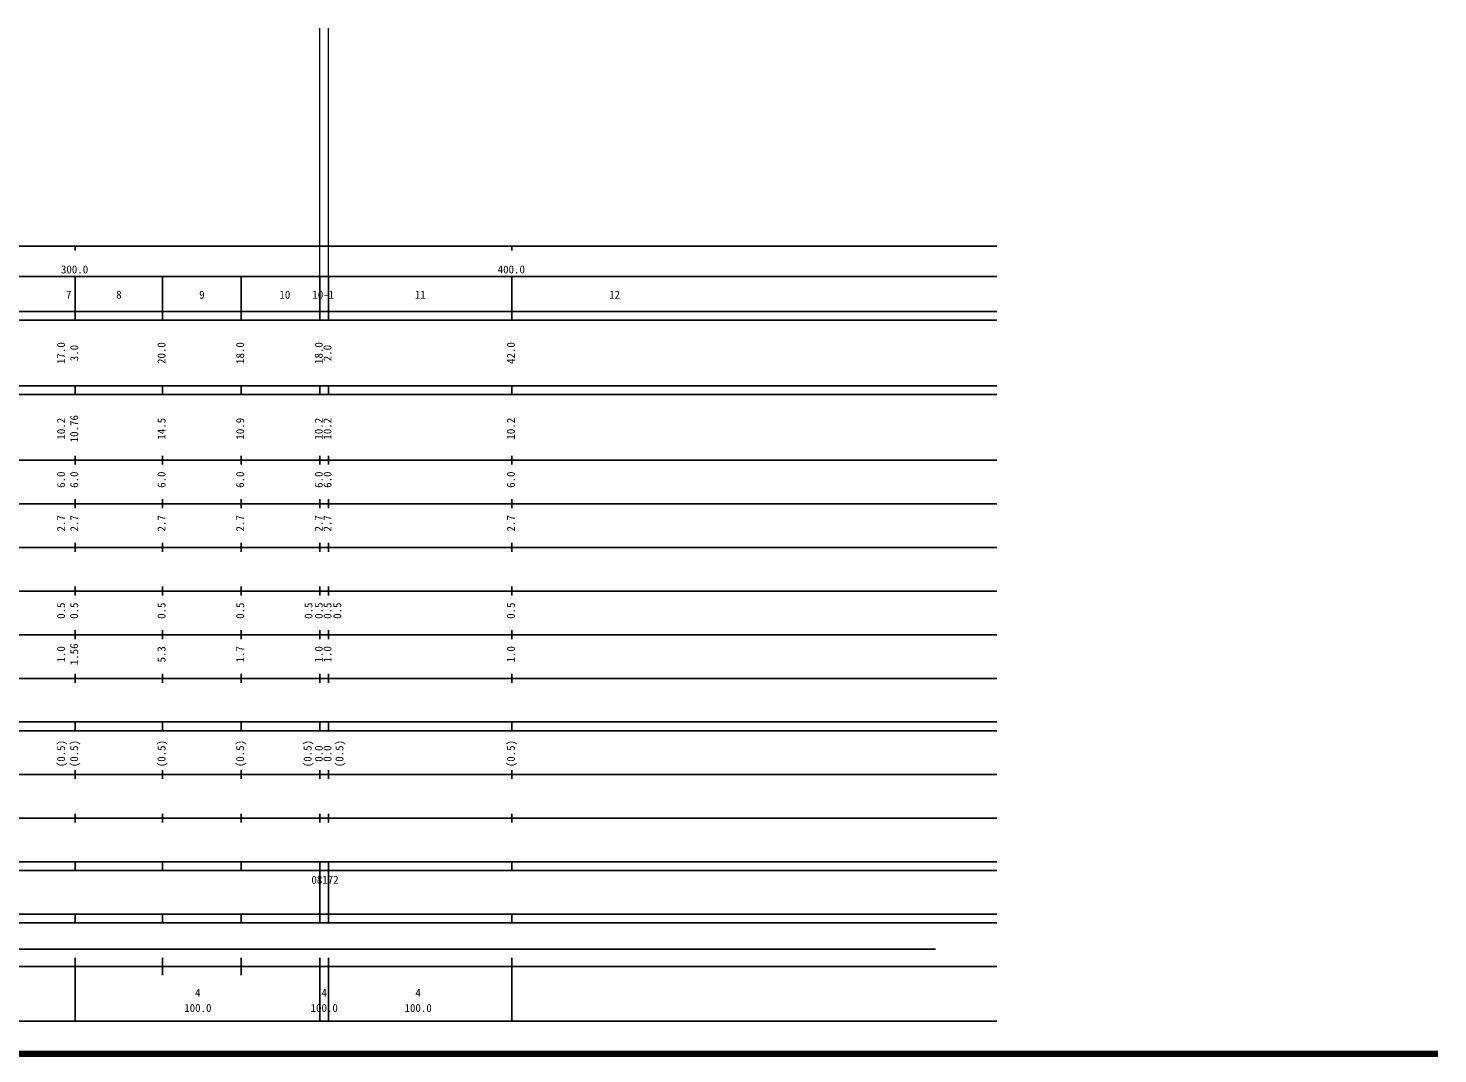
# Model space of a CAD drawing. Units: millimetres on the paper. Extents: x 40 to 680, y -528 to 380.
# Drawn here: x 357.2 to 680, y -527.7 to -292.8 of the extents above; entities that cross this region are included whole.
import ezdxf
from ezdxf.enums import TextEntityAlignment as Align

# ---------------------------------------------------------------- set-up
doc = ezdxf.new("R2010")
doc.units = ezdxf.units.MM
doc.layers.add('M-TTL', color=2, linetype='Continuous', lineweight=140)
doc.layers.add('M-TTL-BAND', color=7, linetype='Continuous', lineweight=25)
doc.styles.add('ＭＳ ゴシック', font='')
doc.styles.get('ＭＳ ゴシック').set_extended_font_data('MS Gothic')

msp = doc.modelspace()

# ---------------------------------------------------------------- linework, layer by layer
at = {"layer": 'M-TTL', "color": 1, "lineweight": 13}
for p, q in [((424, -349.671), (424, -292.759)), ((426, -349.671), (426, -292.759))]:
    msp.add_line(p, q, dxfattribs=at)
at = {"layer": 'M-TTL'}
msp.add_line((40, -527.671), (680, -527.671), dxfattribs=at)
at = {"layer": 'M-TTL-BAND'}
for p, q in [((40, -342.671), (579, -342.671)), ((368, -342.671), (368, -343.671)), ((468, -342.671), (468, -343.671)), ((68, -349.671), (579, -349.671)), ((368, -359.671), (368, -349.671)), ((388, -359.671), (388, -349.671)), ((406, -359.671), (406, -349.671)), ((424, -359.671), (424, -349.671)), ((426, -359.671), (426, -349.671)), ((468, -359.671), (468, -349.671)), ((40, -357.671), (579, -357.671)), ((40, -359.671), (579, -359.671)), ((40, -374.671), (579, -374.671)), ((40, -376.671), (579, -376.671)), ((368, -376.671), (368, -374.671)), ((388, -376.671), (388, -374.671)), ((406, -376.671), (406, -374.671)), ((424, -376.671), (424, -374.671)), ((426, -376.671), (426, -374.671)), ((468, -376.671), (468, -374.671)), ((40, -391.671), (579, -391.671)), ((368, -392.671), (368, -390.671)), ((388, -392.671), (388, -390.671)), ((406, -392.671), (406, -390.671)), ((424, -392.671), (424, -390.671)), ((426, -392.671), (426, -390.671)), ((468, -392.671), (468, -390.671)), ((46, -401.671), (579, -401.671)), ((368, -402.671), (368, -400.671)), ((388, -402.671), (388, -400.671)), ((406, -402.671), (406, -400.671)), ((424, -402.671), (424, -400.671)), ((426, -402.671), (426, -400.671)), ((468, -402.671), (468, -400.671)), ((52, -411.671), (579, -411.671)), ((368, -412.671), (368, -410.671)), ((388, -412.671), (388, -410.671)), ((406, -412.671), (406, -410.671)), ((424, -412.671), (424, -410.671)), ((426, -412.671), (426, -410.671)), ((468, -412.671), (468, -410.671)), ((46, -421.671), (579, -421.671)), ((368, -422.671), (368, -420.671)), ((388, -422.671), (388, -420.671)), ((406, -422.671), (406, -420.671)), ((424, -422.671), (424, -420.671)), ((426, -422.671), (426, -420.671)), ((468, -422.671), (468, -420.671)), ((52, -431.671), (579, -431.671)), ((368, -432.671), (368, -430.671)), ((388, -432.671), (388, -430.671)), ((406, -432.671), (406, -430.671)), ((424, -432.671), (424, -430.671)), ((426, -432.671), (426, -430.671)), ((468, -432.671), (468, -430.671)), ((46, -441.671), (579, -441.671)), ((368, -442.671), (368, -440.671)), ((388, -442.671), (388, -440.671)), ((406, -442.671), (406, -440.671)), ((424, -442.671), (424, -440.671)), ((426, -442.671), (426, -440.671)), ((468, -442.671), (468, -440.671)), ((40, -451.671), (579, -451.671)), ((368, -453.671), (368, -451.671)), ((388, -453.671), (388, -451.671)), ((406, -453.671), (406, -451.671)), ((424, -453.671), (424, -451.671)), ((426, -453.671), (426, -451.671)), ((468, -453.671), (468, -451.671)), ((40, -453.671), (579, -453.671)), ((49, -463.671), (579, -463.671)), ((368, -464.671), (368, -462.671)), ((388, -464.671), (388, -462.671)), ((406, -464.671), (406, -462.671)), ((424, -464.671), (424, -462.671)), ((426, -464.671), (426, -462.671)), ((468, -464.671), (468, -462.671)), ((40, -473.671), (579, -473.671)), ((368, -474.671), (368, -472.671)), ((388, -474.671), (388, -472.671)), ((406, -474.671), (406, -472.671)), ((424, -474.671), (424, -472.671)), ((426, -474.671), (426, -472.671)), ((468, -474.671), (468, -472.671)), ((40, -483.671), (579, -483.671)), ((368, -485.671), (368, -483.671)), ((388, -485.671), (388, -483.671)), ((406, -485.671), (406, -483.671)), ((424, -485.671), (424, -483.671)), ((426, -485.671), (426, -483.671)), ((468, -485.671), (468, -483.671)), ((40, -485.671), (579, -485.671)), ((424, -495.671), (424, -485.671)), ((426, -495.671), (426, -485.671)), ((40, -495.671), (579, -495.671)), ((368, -497.671), (368, -495.671)), ((388, -497.671), (388, -495.671)), ((406, -497.671), (406, -495.671)), ((424, -497.671), (424, -495.671)), ((426, -497.671), (426, -495.671)), ((468, -497.671), (468, -495.671)), ((40, -497.671), (579, -497.671)), ((71, -503.671), (565, -503.671)), ((368, -520.171), (368, -505.671)), ((388, -509.671), (388, -505.671)), ((406, -509.671), (406, -505.671)), ((424, -509.671), (424, -505.671)), ((426, -509.671), (426, -505.671)), ((468, -520.171), (468, -505.671)), ((40, -507.671), (579, -507.671)), ((424, -520.171), (424, -509.671)), ((426, -520.171), (426, -509.671)), ((68, -520.171), (579, -520.171))]:
    msp.add_line(p, q, dxfattribs=at)

# ---------------------------------------------------------------- texts
at = {"layer": 'M-TTL-BAND', "style": 'ＭＳ ゴシック'}
for s, p in [('300.0', (367.844, -349.476)), ('400.0', (467.844, -349.476)), ('7', (366.5, -355.266)), ('8', (378, -355.266)), ('9', (397, -355.266)), ('10', (416, -355.266)), ('10-1', (424.787, -355.266)), ('11', (447, -355.266)), ('12', (491.5, -355.266)), ('4', (396.069, -515.148)), ('4', (425.003, -515.148)), ('4', (446.509, -515.148)), ('100.0', (396.069, -518.638)), ('100.0', (425.003, -518.638)), ('100.0', (446.509, -518.638))]:
    msp.add_text(s, height=1.833, dxfattribs=at).set_placement(p, align=Align.BOTTOM_CENTER)
for s, p in [('17.0', (366.211, -367.171)), ('3.0', (369.211, -367.171)), ('20.0', (389.211, -367.171)), ('18.0', (407.211, -367.171)), ('18.0', (425.211, -367.171)), ('2.0', (427.211, -367.171)), ('42.0', (469.211, -367.171)), ('10.2', (366.211, -384.497)), ('10.76', (369.211, -384.497)), ('14.5', (389.211, -384.497)), ('10.9', (407.211, -384.497)), ('10.2', (425.211, -384.497)), ('10.2', (427.211, -384.497)), ('10.2', (469.211, -384.497)), ('6.0', (366.211, -396.171)), ('6.0', (369.211, -396.171)), ('6.0', (389.211, -396.171)), ('6.0', (407.211, -396.171)), ('6.0', (425.211, -396.171)), ('6.0', (427.211, -396.171)), ('6.0', (469.211, -396.171)), ('2.7', (366.211, -406.171)), ('2.7', (369.211, -406.171)), ('2.7', (389.211, -406.171)), ('2.7', (407.211, -406.171)), ('2.7', (425.211, -406.171)), ('2.7', (427.211, -406.171)), ('2.7', (469.211, -406.171)), ('0.5', (366.211, -426.171)), ('0.5', (369.211, -426.171)), ('0.5', (389.211, -426.171)), ('0.5', (407.211, -426.171)), ('0.5', (422.86, -426.171)), ('0.5', (425.211, -426.171)), ('0.5', (427.211, -426.171)), ('0.5', (429.461, -426.171)), ('0.5', (469.211, -426.171)), ('1.0', (366.211, -436.171)), ('1.56', (369.211, -436.171)), ('5.3', (389.211, -436.171)), ('1.7', (407.211, -436.171)), ('1.0', (425.211, -436.171)), ('1.0', (427.211, -436.171)), ('1.0', (469.211, -436.171)), ('(0.5)', (366.211, -458.907)), ('(0.5)', (369.211, -458.907)), ('(0.5)', (389.211, -458.907)), ('(0.5)', (407.211, -458.907)), ('(0.5)', (422.656, -458.907)), ('0.0', (425.211, -458.907)), ('0.0', (427.211, -458.907)), ('(0.5)', (429.956, -458.907)), ('(0.5)', (469.211, -458.907))]:
    msp.add_text(s, height=1.833, rotation=90, dxfattribs=at).set_placement(p, align=Align.BOTTOM_CENTER)
msp.add_text('08172', height=1.833, dxfattribs=at).set_placement((422.074, -489.266), align=Align.BOTTOM_LEFT)

doc.saveas('drawing.dxf')
